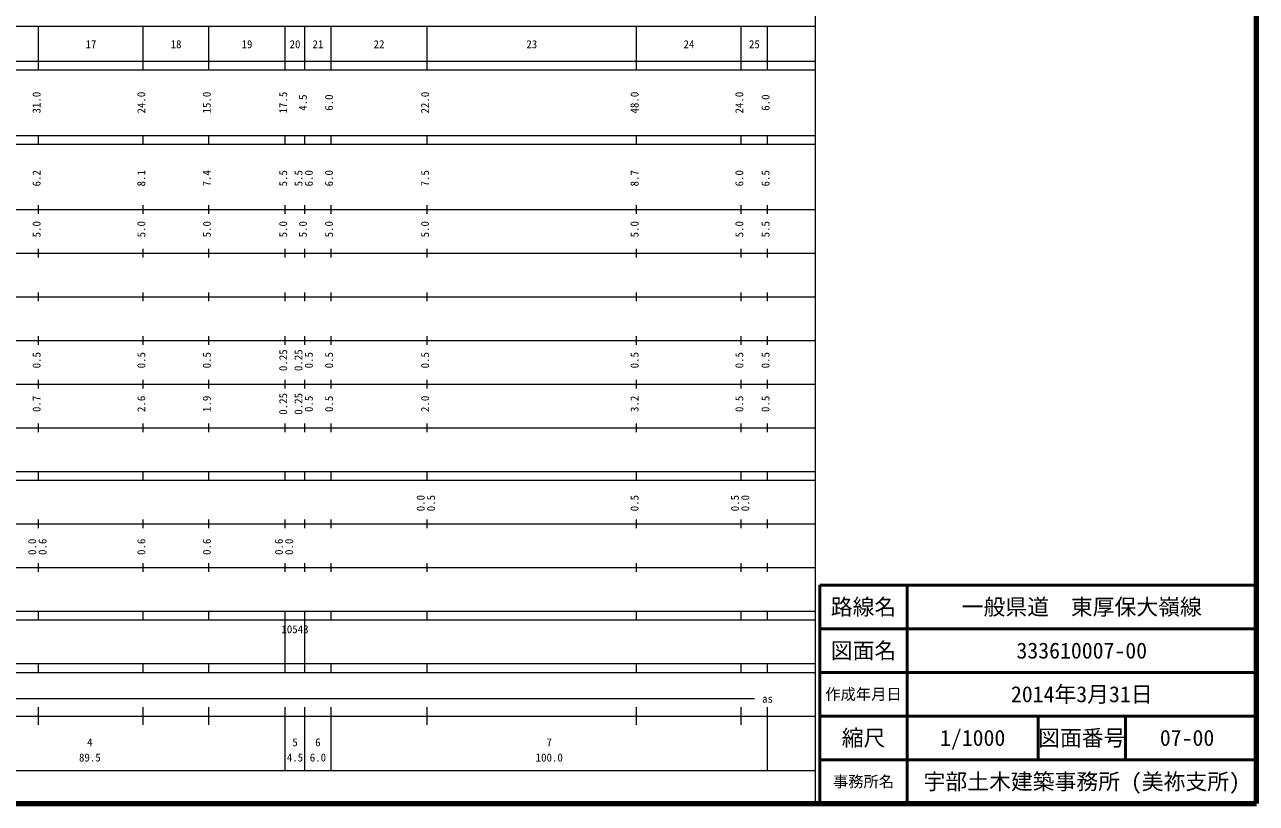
# Model space of a CAD drawing. Units: millimetres on the paper, enlarged 1000 times. Extents: x 40000 to 680000, y 20000 to 380000.
# Drawn here: x 397808 to 680000, y 20000 to 198357 of the extents above; entities that cross this region are included whole.
import ezdxf
from ezdxf.enums import TextEntityAlignment as Align

# ---------------------------------------------------------------- set-up
doc = ezdxf.new("R2010")
doc.units = ezdxf.units.MM
doc.header["$LTSCALE"] = 1000
for name, color, linetype, lineweight in [('M-TTL', 2, 'Continuous', 140), ('M-TTL-BAND', 7, 'Continuous', 13), ('M-TTL-FRAM', 2, 'Continuous', 50), ('M-TTL-LINE', 7, 'Continuous', 50)]:
    doc.layers.add(name, color=color, linetype=linetype, lineweight=lineweight)
doc.layers.add('M-TTL-TXT', color=7, linetype='Continuous')
doc.styles.add('ＭＳ ゴシック', font='')
doc.styles.get('ＭＳ ゴシック').set_extended_font_data('MS Gothic')

msp = doc.modelspace()

# ---------------------------------------------------------------- linework, layer by layer
at = {"layer": 'M-TTL'}
for p, q in [((680000, 20000), (680000, 380000)), ((40000, 20000), (680000, 20000))]:
    msp.add_line(p, q, dxfattribs=at)
at = {"layer": 'M-TTL-BAND'}
for p, q in [((579000, 20000), (579000, 370000)), ((68000, 198000), (579000, 198000)), ((401000, 188000), (401000, 198000)), ((425000, 188000), (425000, 198000)), ((440000, 188000), (440000, 198000)), ((457500, 188000), (457500, 198000)), ((462000, 188000), (462000, 198000)), ((468000, 188000), (468000, 198000)), ((490000, 188000), (490000, 198000)), ((538000, 188000), (538000, 198000)), ((562000, 188000), (562000, 198000)), ((568000, 188000), (568000, 198000)), ((40000, 190000), (579000, 190000)), ((40000, 188000), (579000, 188000)), ((40000, 173000), (579000, 173000)), ((401000, 171000), (401000, 173000)), ((425000, 171000), (425000, 173000)), ((440000, 171000), (440000, 173000)), ((457500, 171000), (457500, 173000)), ((462000, 171000), (462000, 173000)), ((468000, 171000), (468000, 173000)), ((490000, 171000), (490000, 173000)), ((538000, 171000), (538000, 173000)), ((562000, 171000), (562000, 173000)), ((568000, 171000), (568000, 173000)), ((40000, 171000), (579000, 171000)), ((40000, 156000), (579000, 156000)), ((401000, 155000), (401000, 157000)), ((425000, 155000), (425000, 157000)), ((440000, 155000), (440000, 157000)), ((457500, 155000), (457500, 157000)), ((462000, 155000), (462000, 157000)), ((468000, 155000), (468000, 157000)), ((490000, 155000), (490000, 157000)), ((538000, 155000), (538000, 157000)), ((562000, 155000), (562000, 157000)), ((568000, 155000), (568000, 157000)), ((401000, 145000), (401000, 147000)), ((425000, 145000), (425000, 147000)), ((440000, 145000), (440000, 147000)), ((457500, 145000), (457500, 147000)), ((462000, 145000), (462000, 147000)), ((468000, 145000), (468000, 147000)), ((490000, 145000), (490000, 147000)), ((538000, 145000), (538000, 147000)), ((562000, 145000), (562000, 147000)), ((568000, 145000), (568000, 147000)), ((46000, 146000), (579000, 146000)), ((52000, 136000), (579000, 136000)), ((401000, 135000), (401000, 137000)), ((425000, 135000), (425000, 137000)), ((440000, 135000), (440000, 137000)), ((457500, 135000), (457500, 137000)), ((462000, 135000), (462000, 137000)), ((468000, 135000), (468000, 137000)), ((490000, 135000), (490000, 137000)), ((538000, 135000), (538000, 137000)), ((562000, 135000), (562000, 137000)), ((568000, 135000), (568000, 137000)), ((401000, 125000), (401000, 127000)), ((425000, 125000), (425000, 127000)), ((440000, 125000), (440000, 127000)), ((457500, 125000), (457500, 127000)), ((462000, 125000), (462000, 127000)), ((468000, 125000), (468000, 127000)), ((490000, 125000), (490000, 127000)), ((538000, 125000), (538000, 127000)), ((562000, 125000), (562000, 127000)), ((568000, 125000), (568000, 127000)), ((46000, 126000), (579000, 126000)), ((52000, 116000), (579000, 116000)), ((401000, 115000), (401000, 117000)), ((425000, 115000), (425000, 117000)), ((440000, 115000), (440000, 117000)), ((457500, 115000), (457500, 117000)), ((462000, 115000), (462000, 117000)), ((468000, 115000), (468000, 117000)), ((490000, 115000), (490000, 117000)), ((538000, 115000), (538000, 117000)), ((562000, 115000), (562000, 117000)), ((568000, 115000), (568000, 117000)), ((46000, 106000), (579000, 106000)), ((401000, 105000), (401000, 107000)), ((425000, 105000), (425000, 107000)), ((440000, 105000), (440000, 107000)), ((457500, 105000), (457500, 107000)), ((462000, 105000), (462000, 107000)), ((468000, 105000), (468000, 107000)), ((490000, 105000), (490000, 107000)), ((538000, 105000), (538000, 107000)), ((562000, 105000), (562000, 107000)), ((568000, 105000), (568000, 107000)), ((40000, 96000), (579000, 96000)), ((401000, 94000), (401000, 96000)), ((425000, 94000), (425000, 96000)), ((440000, 94000), (440000, 96000)), ((457500, 94000), (457500, 96000)), ((462000, 94000), (462000, 96000)), ((468000, 94000), (468000, 96000)), ((490000, 94000), (490000, 96000)), ((538000, 94000), (538000, 96000)), ((562000, 94000), (562000, 96000)), ((568000, 94000), (568000, 96000)), ((40000, 94000), (579000, 94000)), ((401000, 83000), (401000, 85000)), ((425000, 83000), (425000, 85000)), ((440000, 83000), (440000, 85000)), ((457500, 83000), (457500, 85000)), ((462000, 83000), (462000, 85000)), ((468000, 83000), (468000, 85000)), ((490000, 83000), (490000, 85000)), ((538000, 83000), (538000, 85000)), ((562000, 83000), (562000, 85000)), ((568000, 83000), (568000, 85000)), ((49000, 84000), (579000, 84000)), ((40000, 74000), (579000, 74000)), ((401000, 73000), (401000, 75000)), ((425000, 73000), (425000, 75000)), ((440000, 73000), (440000, 75000)), ((457500, 73000), (457500, 75000)), ((462000, 73000), (462000, 75000)), ((468000, 73000), (468000, 75000)), ((490000, 73000), (490000, 75000)), ((538000, 73000), (538000, 75000)), ((562000, 73000), (562000, 75000)), ((568000, 73000), (568000, 75000)), ((40000, 64000), (579000, 64000)), ((401000, 62000), (401000, 64000)), ((425000, 62000), (425000, 64000)), ((440000, 62000), (440000, 64000)), ((457500, 62000), (457500, 64000)), ((462000, 62000), (462000, 64000)), ((468000, 62000), (468000, 64000)), ((490000, 62000), (490000, 64000)), ((538000, 62000), (538000, 64000)), ((562000, 62000), (562000, 64000)), ((568000, 62000), (568000, 64000)), ((40000, 62000), (579000, 62000)), ((457500, 52000), (457500, 62000)), ((462000, 52000), (462000, 62000)), ((40000, 52000), (579000, 52000)), ((401000, 50000), (401000, 52000)), ((425000, 50000), (425000, 52000)), ((440000, 50000), (440000, 52000)), ((457500, 50000), (457500, 52000)), ((462000, 50000), (462000, 52000)), ((468000, 50000), (468000, 52000)), ((490000, 50000), (490000, 52000)), ((538000, 50000), (538000, 52000)), ((562000, 50000), (562000, 52000)), ((568000, 50000), (568000, 52000)), ((40000, 50000), (579000, 50000)), ((71000, 44000), (565000, 44000)), ((40000, 40000), (579000, 40000)), ((401000, 38000), (401000, 42000)), ((425000, 38000), (425000, 42000)), ((440000, 38000), (440000, 42000)), ((457500, 27500), (457500, 42000)), ((462000, 27500), (462000, 42000)), ((468000, 27500), (468000, 42000)), ((490000, 38000), (490000, 42000)), ((538000, 38000), (538000, 42000)), ((562000, 38000), (562000, 42000)), ((568000, 27500), (568000, 42000)), ((68000, 27500), (579000, 27500))]:
    msp.add_line(p, q, dxfattribs=at)
at = {"layer": 'M-TTL-FRAM'}
for p, q in [((680000, 70000), (580000, 70000)), ((580000, 70000), (580000, 20000))]:
    msp.add_line(p, q, dxfattribs=at)
at = {"layer": 'M-TTL-LINE'}
for p, q in [((600000, 70000), (600000, 20000)), ((680000, 60000), (580000, 60000)), ((680000, 50000), (580000, 50000)), ((680000, 40000), (580000, 40000)), ((630000, 40000), (630000, 30000)), ((650000, 40000), (650000, 30000)), ((680000, 30000), (580000, 30000))]:
    msp.add_line(p, q, dxfattribs=at)

# ---------------------------------------------------------------- texts
at = {"layer": 'M-TTL-BAND', "style": 'ＭＳ ゴシック'}
for s, p in [('17', (413000, 192405)), ('18', (432500, 192405)), ('19', (448750, 192405)), ('20', (459750, 192405)), ('21', (465000, 192405)), ('22', (479000, 192405)), ('23', (514000, 192405)), ('24', (550000, 192405)), ('25', (565000, 192405)), ('as', (568000, 42500)), ('4', (412750, 32523)), ('5', (459750, 32523)), ('6', (465000, 32523)), ('7', (518000, 32523)), ('89.5', (412750, 29033)), ('4.5', (459750, 29033)), ('6.0', (465000, 29033)), ('100.0', (518000, 29033))]:
    msp.add_text(s, height=1833, dxfattribs=at).set_placement(p, align=Align.BOTTOM_CENTER)
for s, p in [('31.0', (402000, 180500)), ('24.0', (426000, 180500)), ('15.0', (441000, 180500)), ('17.5', (458500, 180500)), ('4.5', (463000, 180500)), ('6.0', (469000, 180500)), ('22.0', (491000, 180500)), ('48.0', (539000, 180500)), ('24.0', (563000, 180500)), ('6.0', (569000, 180500)), ('6.2', (402000, 163174)), ('8.1', (426000, 163174)), ('7.4', (441000, 163174)), ('5.5', (458500, 163174)), ('5.5', (462000, 163174)), ('6.0', (464370, 163174)), ('6.0', (469000, 163174)), ('7.5', (491000, 163174)), ('8.7', (539000, 163174)), ('6.0', (563000, 163174)), ('6.5', (569000, 163174)), ('5.0', (402000, 151500)), ('5.0', (426000, 151500)), ('5.0', (441000, 151500)), ('5.0', (458500, 151500)), ('5.0', (463000, 151500)), ('5.0', (469000, 151500)), ('5.0', (491000, 151500)), ('5.0', (539000, 151500)), ('5.0', (563000, 151500)), ('5.5', (569000, 151500)), ('0.5', (402000, 121500)), ('0.5', (426000, 121500)), ('0.5', (441000, 121500)), ('0.25', (458500, 121500)), ('0.25', (462000, 121500)), ('0.5', (464370, 121500)), ('0.5', (469000, 121500)), ('0.5', (491000, 121500)), ('0.5', (539000, 121500)), ('0.5', (563000, 121500)), ('0.5', (569000, 121500)), ('0.7', (402000, 111500)), ('2.6', (426000, 111500)), ('1.9', (441000, 111500)), ('0.25', (458500, 111500)), ('0.25', (462000, 111500)), ('0.5', (464370, 111500)), ('0.5', (469000, 111500)), ('2.0', (491000, 111500)), ('3.2', (539000, 111500)), ('0.5', (563000, 111500)), ('0.5', (569000, 111500)), ('0.0', (490000, 88764)), ('0.5', (492370, 88764)), ('0.5', (539000, 88764)), ('0.5', (562000, 88764)), ('0.0', (564370, 88764)), ('0.0', (401000, 78764)), ('0.6', (403370, 78764)), ('0.6', (426000, 78764)), ('0.6', (441000, 78764)), ('0.6', (457500, 78764)), ('0.0', (459870, 78764))]:
    msp.add_text(s, height=1833, rotation=90, dxfattribs=at).set_placement(p, align=Align.BOTTOM_CENTER)
msp.add_text('10543', height=1833, dxfattribs=at).set_placement((456625, 58405), align=Align.BOTTOM_LEFT)
at = {"layer": 'M-TTL-TXT', "style": 'ＭＳ ゴシック'}
for s, height, p in [('路線名', 3666, (590000, 65000)), ('路線名', 3666, (590000, 65000)), ('一般県道\u3000東厚保大嶺線', 3666, (640000, 65000)), ('図面名', 3666, (590000, 55000)), ('図面名', 3666, (590000, 55000)), ('333610007-00', 3666, (640000, 55000)), ('作成年月日', 2566, (590000, 45000)), ('作成年月日', 2566, (590000, 45000)), ('2014年3月31日', 3666, (640000, 45000)), ('縮尺', 3666, (590000, 35000)), ('縮尺', 3666, (590000, 35000)), ('1/1000', 3666, (615000, 35000)), ('図面番号', 3666, (640000, 35000)), ('図面番号', 3666, (640000, 35000)), ('07-00', 3666, (664125, 35000)), ('事務所名', 2566, (590000, 25000)), ('事務所名', 2566, (590000, 25000)), ('宇部土木建築事務所 (美祢支所)', 3666, (640000, 25000))]:
    msp.add_text(s, height=height, dxfattribs=at).set_placement(p, align=Align.MIDDLE_CENTER)

doc.saveas('drawing.dxf')
